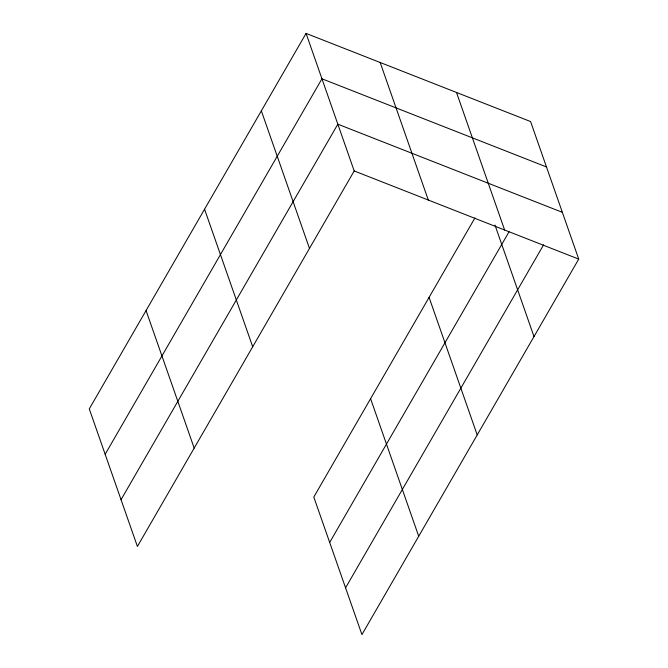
<?xml version="1.0" encoding="UTF-8"?>
<svg xmlns="http://www.w3.org/2000/svg" width="668" height="668" viewBox="0 0 668 668"><rect width="100%" height="100%" fill="white"/><g stroke="black" fill="none" stroke-linecap="round" stroke-linejoin="round"><path stroke-width="1" d="M306.069 33.4L89.278 408.899L137.408 546.449L354.199 170.95L306.069 33.4L530.592 121.551L578.722 259.101L361.931 634.6L313.801 497.05L474.923 217.968M105.16 454.29L321.951 78.791L546.474 166.942M121.042 499.681L337.841 124.181L562.356 212.332M329.683 542.441L509.033 231.796M345.565 587.832L543.635 244.764M354.199 170.95L578.722 259.101M456.503 92.46L504.632 230.017M494.988 225.091L533.991 336.572M380.167 62.491L428.297 200.041M429.081 297.369L477.211 434.918M370.581 398.696L418.711 536.254M261.347 110.863L309.476 248.421M204.567 209.218L252.696 346.767M146.058 310.545L194.188 448.103"/></g></svg>
